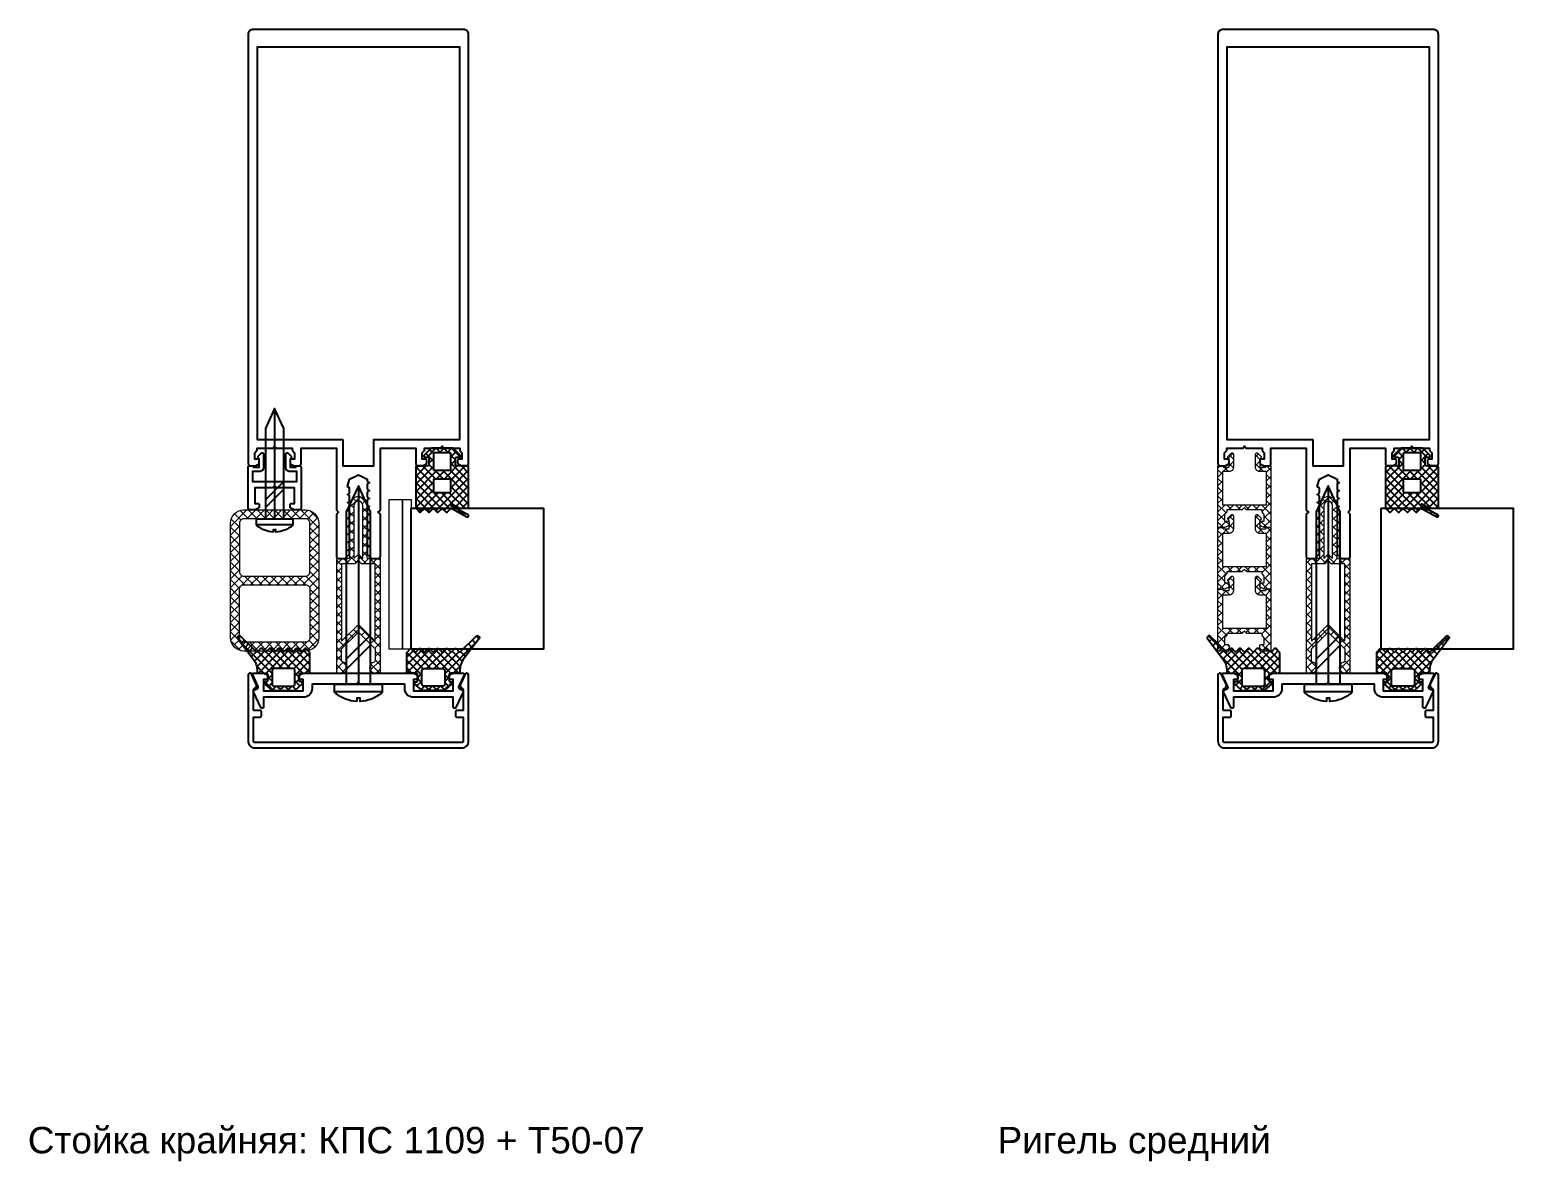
# Model space of a CAD drawing. Header units: millimetres. Extents: x 1744 to 18744, y -2272 to 2782.
# Drawn here: x 12708.1 to 13044.7, y -667.5 to -410.6 of the extents above; entities that cross this region are included whole.
import ezdxf

# ---------------------------------------------------------------- set-up
doc = ezdxf.new("R2010")
doc.units = ezdxf.units.MM
doc.layers.add('Steklopaket', color=5, linetype='Continuous')
doc.layers.add('подписи', color=7, linetype='Continuous')
for name, color, linetype, lineweight in [('Подкладки', 1, 'Continuous', 20), ('Уплотнители', 1, 'Continuous', 20), ('Штриховка', 1, 'Continuous', 5)]:
    doc.layers.add(name, color=color, linetype=linetype, lineweight=lineweight)
doc.styles.get("Standard").update_dxf_attribs({"font": 'arial.ttf'})

# ---------------------------------------------------------------- blocks, each defined once
blk = doc.blocks.new('КП45548')
at = {"color": 146, "true_color": 0x105689}
blk.add_lwpolyline([(-25, 21.5, 0.414214), (-24.5, 21), (-23.57, 21, 0.116434), (-23.44, 21.03), (-22.67, 21.42, 0.284079), (-22.5, 21.69), (-22.5, 22.2, 0.414214), (-22.8, 22.5), (-23.5, 22.5), (-23.5, 24), (-23.09, 24.41, 0.198912), (-23, 24.62), (-23, 25), (-19.44, 25, 0.284079), (-19.17, 25.17), (-19, 25.5), (-18.83, 25.17, 0.284079), (-18.56, 25), (-15, 25), (-15, 24.62, 0.198912), (-14.91, 24.41), (-14.5, 24), (-14.5, 22.5), (-15.2, 22.5, 0.414214), (-15.5, 22.2), (-15.5, 21.69, 0.284079), (-15.33, 21.42), (-14.56, 21.03, 0.116434), (-14.43, 21), (-13.5, 21, 0.414214), (-13, 21.5), (-13, 25), (-5, 25), (-5, 11.12, 0.198912), (-4.91, 10.91), (-4.5, 10.5), (-4.91, 10.09, 0.198912), (-5, 9.88), (-5, 0.5, 0.414214), (-4.5, 0), (-3.12, 0, 0.198912), (-2.91, 0.09), (-2.09, 0.91, 0.198912), (-2, 1.12), (-2, 1.46, 0.284079), (-2.17, 1.73), (-2.5, 1.9), (-2.17, 2.07, 0.284079), (-2, 2.34), (-2, 3.26, 0.284079), (-2.17, 3.53), (-2.5, 3.7), (-2.17, 3.87, 0.284079), (-2, 4.14), (-2, 5.06, 0.284079), (-2.17, 5.33), (-2.5, 5.5), (-2.17, 5.67, 0.284079), (-2, 5.94), (-2, 6.86, 0.284079), (-2.17, 7.13), (-2.5, 7.3), (-2.17, 7.47, 0.284079), (-2, 7.74), (-2, 8.66, 0.284079), (-2.17, 8.93), (-2.5, 9.1), (-2.17, 9.27, 0.284079), (-2, 9.54), (-2, 10.46, 0.284079), (-2.17, 10.73), (-2.5, 10.9), (-2.17, 11.07, 0.284079), (-2, 11.34), (-2, 12.26, 0.284079), (-2.17, 12.53), (-2.5, 12.7), (-2.17, 12.87, 0.284079), (-2, 13.14), (-2, 14.06, 0.284079), (-2.17, 14.33), (-2.5, 14.5), (-2.17, 14.67, 0.284079), (-2, 14.94), (-2, 15.86, 0.284079), (-2.17, 16.13), (-2.5, 16.3), (-2, 18), (0, 19), (2, 18), (2, 17.64, 0.284079), (2.17, 17.37), (2.5, 17.2), (2.17, 17.03, 0.284079), (2, 16.76), (2, 15.84, 0.284079), (2.17, 15.57), (2.5, 15.4), (2.17, 15.23, 0.284079), (2, 14.96), (2, 14.04, 0.284079), (2.17, 13.77), (2.5, 13.6), (2.17, 13.43, 0.284079), (2, 13.16), (2, 12.24, 0.284079), (2.17, 11.97), (2.5, 11.8), (2.17, 11.63, 0.284079), (2, 11.36), (2, 10.44, 0.284079), (2.17, 10.17), (2.5, 10), (2.17, 9.83, 0.284079), (2, 9.56), (2, 8.64, 0.284079), (2.17, 8.37), (2.5, 8.2), (2.17, 8.03, 0.284079), (2, 7.76), (2, 6.84, 0.284079), (2.17, 6.57), (2.5, 6.4), (2.17, 6.23, 0.284079), (2, 5.96), (2, 5.04, 0.284079), (2.17, 4.77), (2.5, 4.6), (2.17, 4.43, 0.284079), (2, 4.16), (2, 3.24, 0.284079), (2.17, 2.97), (2.5, 2.8), (2.17, 2.63, 0.284079), (2, 2.36), (2, 1.12, 0.198912), (2.09, 0.91), (2.91, 0.09, 0.198912), (3.12, 0), (4.5, 0, 0.414214), (5, 0.5), (5, 9.88, 0.198912), (4.91, 10.09), (4.5, 10.5), (4.91, 10.91, 0.198912), (5, 11.12), (5, 25), (13, 25), (13, 21.5, 0.414214), (13.5, 21), (14.43, 21, 0.116434), (14.56, 21.03), (15.33, 21.42, 0.284079), (15.5, 21.69), (15.5, 22.2, 0.414214), (15.2, 22.5), (14.5, 22.5), (14.5, 24), (14.91, 24.41, 0.198912), (15, 24.62), (15, 25), (18.56, 25, 0.284079), (18.83, 25.17), (19, 25.5), (19.17, 25.17, 0.284079), (19.44, 25), (23, 25), (23, 24.62, 0.198912), (23.09, 24.41), (23.5, 24), (23.5, 22.5), (22.8, 22.5, 0.414214), (22.5, 22.2), (22.5, 21.69, 0.284079), (22.67, 21.42), (23.44, 21.03, 0.116434), (23.57, 21), (24.5, 21, 0.414214), (25, 21.5), (25, 119, 0.414214), (24, 120), (-24, 120, 0.414214), (-25, 119)], format="xyb", close=True, dxfattribs=at)
blk.add_lwpolyline([(-3.5, 27), (-3.5, 21), (3.5, 21), (3.5, 27), (23, 27), (23, 116), (-23, 116), (-23, 27)], close=True, dxfattribs=at)
blk = doc.blocks.new('ТПУ-6002')
at = {"true_color": 0xafd9aa}
h = blk.add_hatch(dxfattribs=at)
h.set_pattern_fill('ANSI37', color=9, scale=10, angle=180, style=0)
h.set_pattern_definition([(225, (359.6389, 110.4286), (0.8838835, -0.8838835), []), (315, (359.6389, 110.4286), (0.8838835, 0.8838835), [])])
edge = h.paths.add_edge_path(flags=16)
edge.add_line((1.75, -1), (-1.75, -1))
edge.add_arc((-1.75, -1.25), 0.25, 90, 180)
edge.add_line((-2, -1.25), (-2, -4.75))
edge.add_arc((-1.75, -4.75), 0.25, 180, 270)
edge.add_line((-1.75, -5), (1.75, -5))
edge.add_arc((1.75, -4.75), 0.25, 270, 360)
edge.add_line((2, -4.75), (2, -1.25))
edge.add_arc((1.75, -1.25), 0.25, 0, 90)
edge = h.paths.add_edge_path()
edge.add_line((2.37, -12.66), (4.04, -13.57))
edge.add_arc((4.16, -13.35), 0.25, 241.5196, 270)
edge.add_line((4.16, -13.6), (5.75, -13.6))
edge.add_arc((5.75, -13.35), 0.25, 270, 360)
edge.add_line((6, -13.35), (6, -4.25))
edge.add_arc((5.75, -4.25), 0.25, 0, 90)
edge.add_line((5.75, -4), (3.25, -4))
edge.add_arc((3.25, -3.75), 0.25, 180, 270, ccw=False)
edge.add_line((3, -3.75), (3, -2.25))
edge.add_arc((3.25, -2.25), 0.25, 90, 180, ccw=False)
edge.add_line((3.25, -2), (3.9, -2))
edge.add_arc((3.9, -1.75), 0.25, 270, 405.0646)
edge.add_line((4.08, -1.57), (2.57, -0.07))
edge.add_arc((2.4, -0.25), 0.25, 45.0646, 90)
edge.add_line((2.4, 0), (-2.4, 0))
edge.add_arc((-2.4, -0.25), 0.25, 90, 134.9354)
edge.add_line((-2.57, -0.07), (-4.08, -1.57))
edge.add_arc((-3.9, -1.75), 0.25, 134.9354, 270)
edge.add_line((-3.9, -2), (-3.25, -2))
edge.add_arc((-3.25, -2.25), 0.25, 0, 90, ccw=False)
edge.add_line((-3, -2.25), (-3, -3.75))
edge.add_arc((-3.25, -3.75), 0.25, -90, 0, ccw=False)
edge.add_line((-3.25, -4), (-5.75, -4))
edge.add_arc((-5.75, -4.25), 0.25, 90, 180)
edge.add_line((-6, -4.25), (-6, -13.5))
edge.add_arc((-5.75, -13.5), 0.25, 180, 225)
edge.add_line((-5.93, -13.67), (-5.18, -14.42))
edge.add_arc((-5, -14.25), 0.25, 225, 315)
edge.add_line((-4.82, -14.42), (-4.18, -13.78))
edge.add_arc((-4, -13.95), 0.25, 45, 135, ccw=False)
edge.add_line((-3.82, -13.78), (-3.18, -14.42))
edge.add_arc((-3, -14.25), 0.25, 225, 315)
edge.add_line((-2.82, -14.42), (-2.18, -13.78))
edge.add_arc((-2, -13.95), 0.25, 45, 135, ccw=False)
edge.add_line((-1.82, -13.78), (-1.18, -14.42))
edge.add_arc((-1, -14.25), 0.25, 225, 315)
edge.add_line((-0.82, -14.42), (-0.18, -13.78))
edge.add_arc((0, -13.95), 0.25, 45, 135, ccw=False)
edge.add_line((0.18, -13.78), (0.82, -14.42))
edge.add_arc((1, -14.25), 0.25, 225, 315)
edge.add_line((1.18, -14.42), (1.87, -13.73))
edge.add_arc((2.04, -13.91), 0.25, 61.5196, 135, ccw=False)
edge.add_line((2.16, -13.69), (5.63, -15.57))
edge.add_arc((5.75, -15.35), 0.25, 241.5196, 421.5196)
edge.add_line((5.87, -15.13), (2.13, -13.1))
edge.add_arc((2.25, -12.88), 0.25, 61.5196, 241.5196, ccw=False)
edge = h.paths.add_edge_path(flags=16)
edge.add_line((1.75, -7), (-1.75, -7))
edge.add_arc((-1.75, -7.25), 0.25, 90, 180)
edge.add_line((-2, -7.25), (-2, -9.75))
edge.add_arc((-1.75, -9.75), 0.25, 180, 270)
edge.add_line((-1.75, -10), (1.75, -10))
edge.add_arc((1.75, -9.75), 0.25, 270, 360)
edge.add_line((2, -9.75), (2, -7.25))
edge.add_arc((1.75, -7.25), 0.25, 0, 90)
at = {"color": 9, "true_color": 0xafd9aa}
for points in [[(2.37, -12.66), (4.04, -13.57, 0.124913), (4.16, -13.6), (5.75, -13.6, 0.414214), (6, -13.35), (6, -4.25, 0.414214), (5.75, -4), (3.25, -4, -0.414214), (3, -3.75), (3, -2.25, -0.414214), (3.25, -2), (3.9, -2, 0.668587), (4.08, -1.57), (2.57, -0.07, 0.198619), (2.4, 0), (-2.4, 0, 0.198619), (-2.57, -0.07), (-4.08, -1.57, 0.668587), (-3.9, -2), (-3.25, -2, -0.414214), (-3, -2.25), (-3, -3.75, -0.414214), (-3.25, -4), (-5.75, -4, 0.414214), (-6, -4.25), (-6, -13.5, 0.198912), (-5.93, -13.67), (-5.18, -14.42, 0.414214), (-4.82, -14.42), (-4.18, -13.78, -0.414214), (-3.82, -13.78), (-3.18, -14.42, 0.414214), (-2.82, -14.42), (-2.18, -13.78, -0.414214), (-1.82, -13.78), (-1.18, -14.42, 0.414214), (-0.82, -14.42), (-0.18, -13.78, -0.414214), (0.18, -13.78), (0.82, -14.42, 0.414214), (1.18, -14.42), (1.87, -13.73, -0.332076), (2.16, -13.69), (5.63, -15.57, 1), (5.87, -15.13), (2.13, -13.1, -1)], [(1.75, -1), (-1.75, -1, 0.414214), (-2, -1.25), (-2, -4.75, 0.414214), (-1.75, -5), (1.75, -5, 0.414214), (2, -4.75), (2, -1.25, 0.414214)], [(1.75, -7), (-1.75, -7, 0.414214), (-2, -7.25), (-2, -9.75, 0.414214), (-1.75, -10), (1.75, -10, 0.414214), (2, -9.75), (2, -7.25, 0.414214)]]:
    blk.add_lwpolyline(points, format="xyb", close=True, dxfattribs=at)
blk = doc.blocks.new('КП45313-2')
blk.add_lwpolyline([(-12.43, -2.6, -0.116434), (-12.56, -2.57), (-13.33, -2.18, -0.284079), (-13.5, -1.92), (-13.5, -1.4, -0.414214), (-13.2, -1.1), (-12.5, -1.1), (-12.5, 1.4), (-21.5, 1.4), (-21.5, -1.1), (-20.8, -1.1, -0.414214), (-20.5, -1.4), (-20.5, -1.92, -0.284079), (-20.67, -2.18), (-21.44, -2.57, -0.116434), (-21.57, -2.6), (-23.7, -2.6, -0.548619), (-23.97, -2.17), (-22.73, 0.5, 0.414214), (-22.87, 0.89), (-23.63, 1.25, -0.414214), (-23.77, 1.64), (-22.1, 5.23, -0.291473), (-21.83, 5.4), (-21.8, 5.4, -0.414214), (-21.5, 5.1), (-21.5, 2.9), (-12.5, 2.9, -0.414214), (-10.5, 0.9), (-10.5, -0.1), (-0.44, -0.1, -0.284079), (-0.17, -0.27), (0, -0.6), (0.17, -0.27, -0.284079), (0.44, -0.1), (10.5, -0.1), (10.5, 0.9, -0.414214), (12.5, 2.9), (21.5, 2.9), (21.5, 5.1, -0.414214), (21.8, 5.4), (21.83, 5.4, -0.291473), (22.1, 5.23), (23.77, 1.64, -0.414214), (23.63, 1.25), (22.87, 0.89, 0.414214), (22.73, 0.5), (23.97, -2.17, -0.548619), (23.7, -2.6), (21.57, -2.6, -0.116434), (21.44, -2.57), (20.67, -2.18, -0.284079), (20.5, -1.92), (20.5, -1.4, -0.414214), (20.8, -1.1), (21.5, -1.1), (21.5, 1.4), (12.5, 1.4), (12.5, -1.1), (13.2, -1.1, -0.414214), (13.5, -1.4), (13.5, -1.92, -0.284079), (13.33, -2.18), (12.56, -2.57, -0.116434), (12.43, -2.6)], format="xyb", close=True)
blk = doc.blocks.new('ТПУ-007ММ')
at = {"true_color": 0xafd9aa}
h = blk.add_hatch(dxfattribs=at)
h.set_pattern_fill('ANSI37', color=9, scale=10, angle=180, style=0)
h.set_pattern_definition([(225, (-3851.0623, 2334.4012), (0.88388348, -0.88388348), []), (315, (-3851.0623, 2334.4012), (0.88388348, 0.88388348), [])])
edge = h.paths.add_edge_path(flags=16)
edge.add_line((2.1, -1), (-2.1, -1))
edge.add_arc((-2.1, -1.5), 0.5, 90, 180)
edge.add_line((-2.6, -1.5), (-2.6, -4.5))
edge.add_arc((-2.1, -4.5), 0.5, 180, 270)
edge.add_line((-2.1, -5), (2.1, -5))
edge.add_arc((2.1, -4.5), 0.5, 270, 360)
edge.add_line((2.6, -4.5), (2.6, -1.5))
edge.add_arc((2.1, -1.5), 0.5, 0, 90)
edge = h.paths.add_edge_path()
edge.add_arc((-3.85, -2.25), 0.25, 0, 90, ccw=False)
edge.add_line((-3.6, -2.25), (-3.6, -3.75))
edge.add_arc((-3.85, -3.75), 0.25, -90, 0, ccw=False)
edge.add_line((-3.85, -4), (-5.75, -4))
edge.add_arc((-5.75, -4.25), 0.25, 90, 180)
edge.add_line((-6, -4.25), (-6, -8.62))
edge.add_arc((-5.8, -8.62), 0.2, 180, 225)
edge.add_line((-5.94, -8.76), (-5.18, -9.53))
edge.add_arc((-5, -9.35), 0.25, 225, 315)
edge.add_line((-4.82, -9.53), (-4.18, -8.88))
edge.add_arc((-4, -9.06), 0.25, 45, 135, ccw=False)
edge.add_line((-3.82, -8.88), (-3.18, -9.53))
edge.add_arc((-3, -9.35), 0.25, 225, 315)
edge.add_line((-2.82, -9.53), (-2.18, -8.88))
edge.add_arc((-2, -9.06), 0.25, 45, 135, ccw=False)
edge.add_line((-1.82, -8.88), (-1.18, -9.53))
edge.add_arc((-1, -9.35), 0.25, 225, 315)
edge.add_line((-0.82, -9.53), (-0.18, -8.88))
edge.add_arc((0, -9.06), 0.25, 45, 135, ccw=False)
edge.add_line((0.18, -8.88), (0.82, -9.53))
edge.add_arc((1, -9.35), 0.25, 225, 315)
edge.add_line((1.18, -9.53), (1.82, -8.88))
edge.add_arc((2, -9.06), 0.25, 45, 135, ccw=False)
edge.add_line((2.18, -8.88), (2.82, -9.53))
edge.add_arc((3, -9.35), 0.25, 225, 315)
edge.add_line((3.18, -9.53), (3.82, -8.88))
edge.add_arc((4, -9.06), 0.25, 45, 135, ccw=False)
edge.add_line((4.18, -8.88), (4.82, -9.53))
edge.add_arc((5, -9.35), 0.25, 225, 315)
edge.add_line((5.18, -9.53), (5.82, -8.88))
edge.add_arc((6, -9.06), 0.25, 45, 135, ccw=False)
edge.add_line((6.18, -8.88), (9.82, -12.42))
edge.add_arc((10, -12.25), 0.25, 225, 315)
edge.add_line((10.18, -12.42), (10.39, -12.21))
edge.add_arc((10.21, -12.04), 0.25, 315, 380.2249)
edge.add_line((10.44, -11.95), (6.8, -7.06))
edge.add_arc((10, -4.67), 4, 180, 216.7605, ccw=False)
edge.add_line((6, -4.67), (6, -4.3))
edge.add_arc((5.7, -4.3), 0.3, 360, 450)
edge.add_line((5.7, -4), (3.85, -4))
edge.add_arc((3.85, -3.75), 0.25, 180, 270, ccw=False)
edge.add_line((3.6, -3.75), (3.6, -2.25))
edge.add_arc((3.85, -2.25), 0.25, 90, 180, ccw=False)
edge.add_line((3.85, -2), (4.1, -2))
edge.add_arc((4.1, -1.75), 0.25, 270, 405.0646)
edge.add_line((4.28, -1.57), (2.57, -0.07))
edge.add_arc((2.4, -0.25), 0.25, 45.0646, 90)
edge.add_line((2.4, 0), (-2.4, 0))
edge.add_arc((-2.4, -0.25), 0.25, 90, 134.9354)
edge.add_line((-2.57, -0.07), (-4.28, -1.57))
edge.add_arc((-4.1, -1.75), 0.25, 134.9354, 270)
edge.add_line((-4.1, -2), (-3.85, -2))
at = {"color": 9, "true_color": 0xafd9aa}
for points in [[(-3.85, -2, -0.414214), (-3.6, -2.25), (-3.6, -3.75, -0.414214), (-3.85, -4), (-5.75, -4, 0.414214), (-6, -4.25), (-6, -8.62, 0.198912), (-5.94, -8.76), (-5.18, -9.53, 0.414214), (-4.82, -9.53), (-4.18, -8.88, -0.414214), (-3.82, -8.88), (-3.18, -9.53, 0.414214), (-2.82, -9.53), (-2.18, -8.88, -0.414214), (-1.82, -8.88), (-1.18, -9.53, 0.414214), (-0.82, -9.53), (-0.18, -8.88, -0.414214), (0.18, -8.88), (0.82, -9.53, 0.414214), (1.18, -9.53), (1.82, -8.88, -0.414214), (2.18, -8.88), (2.82, -9.53, 0.414214), (3.18, -9.53), (3.82, -8.88, -0.414214), (4.18, -8.88), (4.82, -9.53, 0.414214), (5.18, -9.53), (5.82, -8.88, -0.414214), (6.18, -8.88), (9.82, -12.42, 0.414214), (10.18, -12.42), (10.39, -12.21, 0.292538), (10.44, -11.95), (6.8, -7.06, -0.161788), (6, -4.67), (6, -4.3, 0.414214), (5.7, -4), (3.85, -4, -0.414214), (3.6, -3.75), (3.6, -2.25, -0.414214), (3.85, -2), (4.1, -2, 0.668587), (4.28, -1.57), (2.57, -0.07, 0.198619), (2.4, 0), (-2.4, 0, 0.198619), (-2.57, -0.07), (-4.28, -1.57, 0.668587), (-4.1, -2)], [(2.1, -1), (-2.1, -1, 0.414214), (-2.6, -1.5), (-2.6, -4.5, 0.414214), (-2.1, -5), (2.1, -5, 0.414214), (2.6, -4.5), (2.6, -1.5, 0.414214)]]:
    blk.add_lwpolyline(points, format="xyb", close=True, dxfattribs=at)
blk = doc.blocks.new('КП45310')
at = {"color": 0}
blk.add_lwpolyline([(23.8, -4.26), (23.8, -8.78, -0.279739), (23.48, -9.31, 0.401559), (23.17, -10.23), (24.24, -12.52, 0.802585), (25, -12.36), (25, 2.74, 0.414214), (23.5, 4.24), (-23.5, 4.24, 0.414214), (-25, 2.74), (-25, -12.36, 0.802585), (-24.24, -12.52), (-23.17, -10.23, 0.401559), (-23.48, -9.31, -0.279739), (-23.8, -8.78), (-23.8, -4.26), (-22.3, -4.26, 0.414214), (-22, -3.96), (-22, -3.06, 0.414214), (-22.3, -2.76), (-23.8, -2.76), (-23.8, 2.74, -0.414214), (-23.5, 3.04), (23.5, 3.04, -0.414214), (23.8, 2.74), (23.8, -2.76), (22.3, -2.76, 0.414214), (22, -3.06), (22, -3.96, 0.414214), (22.3, -4.26)], format="xyb", close=True, dxfattribs=at)
blk = doc.blocks.new('ВС 5.5х45 А2 DIN7981')
for p, q in [((0, 38), (0, -7)), ((-5.4, -8.69), (5.4, -8.69))]:
    blk.add_line(p, q)
for points in [[(2.75, -7), (2.75, 32.1), (0, 38), (-2.75, 32.1), (-2.75, -7)], [(-2.75, -3.67), (2.75, 1.83), (2.75, 4.12), (-2.75, -1.38)]]:
    blk.add_lwpolyline(points, close=True)
blk.add_lwpolyline([(-0.39, -10.94, -0.161849), (-5.22, -9.08, -0.223888), (-5.4, -8.69), (-5.4, -7), (5.4, -7), (5.4, -8.69, -0.223888), (5.22, -9.08, -0.161849), (0.39, -10.94), (0.39, -10.24), (-0.39, -10.24)], format="xyb", close=True)
blk = doc.blocks.new('Т50-02')
at = {"layer": 'Штриховка', "lineweight": 5}
h = blk.add_hatch(dxfattribs=at)
h.set_pattern_fill('ANSI37', color=256, scale=11.2, angle=90, style=0)
h.set_pattern_definition([(135, (-7168.1142, 4009.3535), (-0.9899495, -0.9899495), []), (225, (-7168.1142, 4009.3535), (0.9899495, -0.9899495), [])])
h.paths.add_polyline_path([(-13.2, -0.7), (-12.5, 0), (-13.2, 0.7), (-13.2, 3.8), (-30.8, 3.8), (-27, 0), (-30.8, -3.8), (-13.2, -3.8)], flags=16)
edge = h.paths.add_edge_path()
edge.add_line((-12, -4.7), (-12, -2.25))
edge.add_arc((-11.75, -2.25), 0.25, 90, 180, ccw=False)
edge.add_line((-11.75, -2), (-5.2, -2))
edge.add_arc((-5, -1.85), 0.25, 216.8699, 323.1301)
edge.add_line((-4.8, -2), (0, -2))
edge.add_arc((0, 0), 2, 270, 450)
edge.add_line((0, 2), (-4.8, 2))
edge.add_arc((-5, 1.85), 0.25, 36.8699, 143.1301)
edge.add_line((-5.2, 2), (-11.75, 2))
edge.add_arc((-11.75, 2.25), 0.25, 180, 270, ccw=False)
edge.add_line((-12, 2.25), (-12, 4.7))
edge.add_arc((-12.3, 4.7), 0.3, 0, 90)
edge.add_line((-12.3, 5), (-37.7, 5))
edge.add_arc((-37.7, 4.7), 0.3, 90, 180)
edge.add_line((-38, 4.7), (-38, 3.75))
edge.add_arc((-36.75, 3.75), 1.25, 180, 350.7182)
edge.add_arc((-35.22, 3.5), 0.3, 90, 170.7182, ccw=False)
edge.add_line((-35.22, 3.8), (-32.5, 3.8))
edge.add_line((-32.5, 3.8), (-28.7, 0))
edge.add_line((-28.7, 0), (-32.5, -3.8))
edge.add_line((-32.5, -3.8), (-35.22, -3.8))
edge.add_arc((-35.22, -3.5), 0.3, 189.2818, 270, ccw=False)
edge.add_arc((-36.75, -3.75), 1.25, 9.2818, 180)
edge.add_line((-38, -3.75), (-38, -4.7))
edge.add_arc((-37.7, -4.7), 0.3, 180, 270)
edge.add_line((-37.7, -5), (-12.3, -5))
edge.add_arc((-12.3, -4.7), 0.3, 270, 360)
edge = h.paths.add_edge_path(flags=16)
edge.add_line((-11, 0), (-12, -1))
edge.add_line((-12, -1), (0, -1))
edge.add_arc((0, 0), 1, 270, 450)
edge.add_line((0, 1), (-12, 1))
edge.add_line((-12, 1), (-11, 0))
at = {"layer": 'Уплотнители'}
for points in [[(-12, -4.7), (-12, -2.25, -0.414214), (-11.75, -2), (-5.2, -2, 0.5), (-4.8, -2), (0, -2, 1), (0, 2), (-4.8, 2, 0.5), (-5.2, 2), (-11.75, 2, -0.414214), (-12, 2.25), (-12, 4.7, 0.414214), (-12.3, 5), (-37.7, 5, 0.414214), (-38, 4.7), (-38, 3.75, 0.922113), (-35.52, 3.55, -0.367523), (-35.22, 3.8), (-32.5, 3.8), (-28.7, 0), (-32.5, -3.8), (-35.22, -3.8, -0.367523), (-35.52, -3.55, 0.922113), (-38, -3.75), (-38, -4.7, 0.414214), (-37.7, -5), (-12.3, -5, 0.414214)], [(-11, 0), (-12, -1), (0, -1, 1), (0, 1), (-12, 1), (-11, 0)]]:
    blk.add_lwpolyline(points, format="xyb", close=True, dxfattribs=at)
blk.add_lwpolyline([(-13.2, -0.7), (-12.5, 0), (-13.2, 0.7), (-13.2, 3.8), (-30.8, 3.8), (-27, 0), (-30.8, -3.8), (-13.2, -3.8)], close=True, dxfattribs=at)
blk = doc.blocks.new('КПС 1108')
blk.add_lwpolyline([(5.7, -3.5), (5.1, -3.5, -0.414214), (4.8, -3.2), (3.5, -3.2), (3.5, -4.99, 0.198912), (3.59, -5.2), (3.71, -5.33, -0.414214), (3.71, -5.75), (3.06, -6.4, -0.668179), (2.5, -6.17), (2.5, -3.2, -0.414214), (3.5, -2.2), (5, -2.2), (5, 0), (-5, 0), (-5, -2.2), (-3.5, -2.2, -0.414214), (-2.5, -3.2), (-2.5, -6.17, -0.668179), (-3.06, -6.4), (-3.71, -5.75, -0.414214), (-3.71, -5.33), (-3.59, -5.2, 0.198912), (-3.5, -4.99), (-3.5, -3.2), (-4.8, -3.2, -0.414214), (-5.1, -3.5), (-5.7, -3.5, -0.414214), (-6, -3.2), (-6, 6, -0.414214), (-5.5, 6.5), (-4.57, 6.5, -0.116434), (-4.44, 6.47), (-3.67, 6.08, -0.284079), (-3.5, 5.81), (-3.5, 5.3, -0.414214), (-3.8, 5), (-4.5, 5), (-4.5, 1.5), (-0.62, 1.5, -0.198912), (-0.41, 1.41), (0, 1), (0.41, 1.41, -0.198912), (0.62, 1.5), (4.5, 1.5), (4.5, 5), (3.8, 5, -0.414214), (3.5, 5.3), (3.5, 5.81, -0.284079), (3.67, 6.08), (4.44, 6.47, -0.116434), (4.57, 6.5), (5.5, 6.5, -0.414214), (6, 6), (6, -3.2, -0.414214)], format="xyb", close=True)
blk = doc.blocks.new('speyser32')
for points in [[(20, 29), (20, 3, -0.414214), (17, 0), (3, 0, -0.414214), (0, 3), (0, 29, -0.414214), (3, 32), (17, 32, -0.414214)], [(17, 30), (3, 30, 0.414214), (2, 29), (2, 18, 0.414214), (3, 17), (17, 17, 0.414214), (18, 18), (18, 29, 0.414214)], [(18, 14), (18, 3, -0.414214), (17, 2), (3, 2, -0.414214), (2, 3), (2, 14, -0.414214), (3, 15), (17, 15, -0.414214)]]:
    blk.add_lwpolyline(points, format="xyb", close=True)
blk = doc.blocks.new('Спейсер 32')
at = {"layer": 'Штриховка', "lineweight": 5}
h = blk.add_hatch(dxfattribs=at)
h.set_pattern_fill('ANSI37', color=256, scale=11.2, angle=90, style=0)
h.set_pattern_definition([(135, (-7577.3057, 3664.8835), (-0.9899495, -0.9899495), []), (225, (-7577.3057, 3664.8835), (0.9899495, -0.9899495), [])])
edge = h.paths.add_edge_path()
edge.add_line((3, 10), (29, 10))
edge.add_arc((29, 7), 3, 0, 90, ccw=False)
edge.add_line((32, 7), (32, -7))
edge.add_arc((29, -7), 3, -90, 0, ccw=False)
edge.add_line((29, -10), (3, -10))
edge.add_arc((3, -7), 3, 180, 270, ccw=False)
edge.add_line((0, -7), (0, 7))
edge.add_arc((3, 7), 3, 90, 180, ccw=False)
edge = h.paths.add_edge_path(flags=16)
edge.add_line((2, 7), (2, -7))
edge.add_arc((3, -7), 1, 180, 270)
edge.add_line((3, -8), (14, -8))
edge.add_arc((14, -7), 1, 270, 360)
edge.add_line((15, -7), (15, 7))
edge.add_arc((14, 7), 1, 360, 450)
edge.add_line((14, 8), (3, 8))
edge.add_arc((3, 7), 1, 90, 180)
edge = h.paths.add_edge_path(flags=16)
edge.add_line((18, 8), (29, 8))
edge.add_arc((29, 7), 1, 0, 90, ccw=False)
edge.add_line((30, 7), (30, -7))
edge.add_arc((29, -7), 1, -90, 0, ccw=False)
edge.add_line((29, -8), (18, -8))
edge.add_arc((18, -7), 1, 180, 270, ccw=False)
edge.add_line((17, -7), (17, 7))
edge.add_arc((18, 7), 1, 90, 180, ccw=False)
at = {"layer": 'Уплотнители', "rotation": 90}
blk.add_blockref('speyser32', (32, -10), dxfattribs=at)
blk = doc.blocks.new('ВС 4.2х25 А2 DIN7981')
for p, q in [((0, 25), (0, 0)), ((-4.12, -1.29), (4.12, -1.29))]:
    blk.add_line(p, q)
for points in [[(2.1, 0), (2.1, 20.5), (0, 25), (-2.1, 20.5), (-2.1, 0)], [(-2.1, 2.54), (2.1, 6.74), (2.1, 8.49), (-2.1, 4.29)]]:
    blk.add_lwpolyline(points, close=True)
blk.add_lwpolyline([(-0.3, -3.01, -0.161849), (-3.98, -1.58, -0.223888), (-4.12, -1.29), (-4.12, 0), (4.12, 0), (4.12, -1.29, -0.223888), (3.98, -1.58, -0.161849), (0.3, -3.01), (0.3, -2.47), (-0.3, -2.47)], format="xyb", close=True)
blk = doc.blocks.new('Т50-06')
at = {"layer": 'Штриховка', "lineweight": 5}
h = blk.add_hatch(dxfattribs=at)
h.set_pattern_fill('ANSI37', color=256, scale=11.2, angle=90, style=0)
h.set_pattern_definition([(135, (-11417.5478, 3829.3933), (-0.9899495, -0.9899495), []), (225, (-11417.5478, 3829.3933), (0.9899495, -0.9899495), [])])
edge = h.paths.add_edge_path()
edge.add_line((2.81, 0), (3.22, -0.41))
edge.add_arc((3.01, -0.62), 0.3, 0, 45, ccw=False)
edge.add_line((3.31, -0.62), (3.31, -4))
edge.add_line((3.31, -4), (3.68, -4))
edge.add_arc((3.68, -4.3), 0.3, 45, 90, ccw=False)
edge.add_line((3.9, -4.09), (4.31, -4.5))
edge.add_line((4.31, -4.5), (5.81, -4.5))
edge.add_line((5.81, -4.5), (5.81, -3.8))
edge.add_arc((6.11, -3.8), 0.3, 90, 180, ccw=False)
edge.add_line((6.11, -3.5), (6.62, -3.5))
edge.add_arc((6.62, -3.8), 0.3, 26.5651, 90, ccw=False)
edge.add_line((6.89, -3.67), (7.28, -4.44))
edge.add_arc((7.01, -4.57), 0.3, 0, 26.5651, ccw=False)
edge.add_line((7.31, -4.57), (7.31, -6))
edge.add_line((7.31, -6), (-6.69, -6))
edge.add_line((-6.69, -6), (-6.69, -5.1))
edge.add_arc((-6.39, -5.1), 0.3, 90, 180, ccw=False)
edge.add_line((-6.39, -4.8), (-6.39, -3.5))
edge.add_line((-6.39, -3.5), (-8.29, -3.5))
edge.add_line((-8.29, -3.5), (-8.5, -3.71))
edge.add_arc((-8.72, -3.5), 0.3, 225, 315, ccw=False)
edge.add_line((-8.93, -3.71), (-9.6, -3.04))
edge.add_arc((-9.37, -2.82), 0.317, 90, 225, ccw=False)
edge.add_line((-9.37, -2.5), (-6.39, -2.5))
edge.add_arc((-6.39, -3.5), 1, 0, 90, ccw=False)
edge.add_line((-5.39, -3.5), (-5.39, -5))
edge.add_line((-5.39, -5), (2.11, -5))
edge.add_line((2.11, -5), (2.11, 5))
edge.add_line((2.11, 5), (-5.39, 5))
edge.add_line((-5.39, 5), (-5.39, 3.5))
edge.add_arc((-6.39, 3.5), 1, -90, 0, ccw=False)
edge.add_line((-6.39, 2.5), (-9.37, 2.5))
edge.add_arc((-9.37, 2.82), 0.317, 135, 270, ccw=False)
edge.add_line((-9.6, 3.04), (-8.93, 3.71))
edge.add_arc((-8.72, 3.5), 0.3, 45, 135, ccw=False)
edge.add_line((-8.5, 3.71), (-8.29, 3.5))
edge.add_line((-8.29, 3.5), (-6.39, 3.5))
edge.add_line((-6.39, 3.5), (-6.39, 4.8))
edge.add_arc((-6.39, 5.1), 0.3, 180, 270, ccw=False)
edge.add_line((-6.69, 5.1), (-6.69, 6))
edge.add_line((-6.69, 6), (7.31, 6))
edge.add_line((7.31, 6), (7.31, 4.57))
edge.add_arc((7.01, 4.57), 0.3, -26.5651, 0, ccw=False)
edge.add_line((7.28, 4.44), (6.89, 3.67))
edge.add_arc((6.62, 3.8), 0.3, 270, 333.4349, ccw=False)
edge.add_line((6.62, 3.5), (6.11, 3.5))
edge.add_arc((6.11, 3.8), 0.3, 180, 270, ccw=False)
edge.add_line((5.81, 3.8), (5.81, 4.5))
edge.add_line((5.81, 4.5), (4.31, 4.5))
edge.add_line((4.31, 4.5), (3.9, 4.09))
edge.add_arc((3.68, 4.3), 0.3, 270, 315, ccw=False)
edge.add_line((3.68, 4), (3.31, 4))
edge.add_line((3.31, 4), (3.31, 0.62))
edge.add_arc((3.01, 0.62), 0.3, 315, 360, ccw=False)
edge.add_line((3.22, 0.41), (2.81, 0))
at = {"layer": 'Уплотнители'}
blk.add_lwpolyline([(2.81, 0), (3.22, -0.41, -0.198912), (3.31, -0.62), (3.31, -4), (3.68, -4, -0.198912), (3.9, -4.09), (4.31, -4.5), (5.81, -4.5), (5.81, -3.8, -0.414214), (6.11, -3.5), (6.62, -3.5, -0.284079), (6.89, -3.67), (7.28, -4.44, -0.116434), (7.31, -4.57), (7.31, -6), (-6.69, -6), (-6.69, -5.1, -0.414214), (-6.39, -4.8), (-6.39, -3.5), (-8.29, -3.5), (-8.5, -3.71, -0.414214), (-8.93, -3.71), (-9.6, -3.04, -0.668179), (-9.37, -2.5), (-6.39, -2.5, -0.414214), (-5.39, -3.5), (-5.39, -5), (2.11, -5), (2.11, 5), (-5.39, 5), (-5.39, 3.5, -0.414214), (-6.39, 2.5), (-9.37, 2.5, -0.668179), (-9.6, 3.04), (-8.93, 3.71, -0.414214), (-8.5, 3.71), (-8.29, 3.5), (-6.39, 3.5), (-6.39, 4.8, -0.414214), (-6.69, 5.1), (-6.69, 6), (7.31, 6), (7.31, 4.57, -0.116434), (7.28, 4.44), (6.89, 3.67, -0.284079), (6.62, 3.5), (6.11, 3.5, -0.414214), (5.81, 3.8), (5.81, 4.5), (4.31, 4.5), (3.9, 4.09, -0.198912), (3.68, 4), (3.31, 4), (3.31, 0.62, -0.198912), (3.22, 0.41), (2.81, 0)], format="xyb", dxfattribs=at)

msp = doc.modelspace()

# ---------------------------------------------------------------- linework, layer by layer
at = {"layer": 'Steklopaket'}
for points in [[(12794.696, -519.24), (12824.696, -519.24), (12824.696, -551.24), (12794.696, -551.24)], [(13014.696, -519.24), (13044.696, -519.24), (13044.696, -551.24), (13014.696, -551.24)]]:
    msp.add_lwpolyline(points, close=True, dxfattribs=at)
at = {"layer": 'Подкладки'}
for points in [[(12789.696, -517.24), (12792.696, -517.24), (12792.696, -551.24), (12789.696, -551.24)], [(12792.696, -517.24), (12794.696, -517.24), (12794.696, -551.24), (12792.696, -551.24)]]:
    msp.add_lwpolyline(points, close=True, dxfattribs=at)

# ---------------------------------------------------------------- block references
for name, p in [('КП45548', (12782.696, -530.64)), ('КП45548', (13002.696, -530.64)), ('ВС 4.2х25 А2 DIN7981', (12763.696, -521.64)), ('ТПУ-6002', (12801.696, -505.64)), ('ТПУ-6002', (13021.696, -505.64)), ('ВС 5.5х45 А2 DIN7981', (12782.696, -552.139)), ('ВС 5.5х45 А2 DIN7981', (13002.696, -552.139))]:
    msp.add_blockref(name, p)
for name, p, rotation in [('КПС 1108', (12763.696, -513.14), 180), ('Т50-06', (12983.696, -516.332), 270), ('Т50-02', (12782.696, -518.64), 90), ('Т50-02', (13002.696, -518.64), 90), ('Спейсер 32', (12763.696, -519.64), 270), ('Т50-06', (12983.696, -530.332), 270), ('Т50-06', (12983.696, -544.332), 270), ('ТПУ-007ММ', (12765.696, -560.64), 180), ('ТПУ-007ММ', (12985.696, -560.64), 180), ('КП45310', (12782.696, -569.396), 180), ('КП45313-2', (12782.696, -559.242), 180), ('КП45310', (13002.696, -569.396), 180), ('КП45313-2', (13002.696, -559.242), 180)]:
    msp.add_blockref(name, p, dxfattribs=dict(rotation=rotation))
at = {"xscale": -1, "rotation": 180}
for p in [(12799.696, -560.64), (13019.696, -560.64)]:
    msp.add_blockref('ТПУ-007ММ', p, dxfattribs=at)

# ---------------------------------------------------------------- texts
at = {"layer": 'подписи'}
for s, p in [('Стойка крайняя: КПС 1109 + Т50-07', (12707.696, -665.64)), ('Ригель средний', (12927.696, -665.64))]:
    msp.add_text(s, height=6, dxfattribs=at).set_placement(p)

doc.saveas('drawing.dxf')
